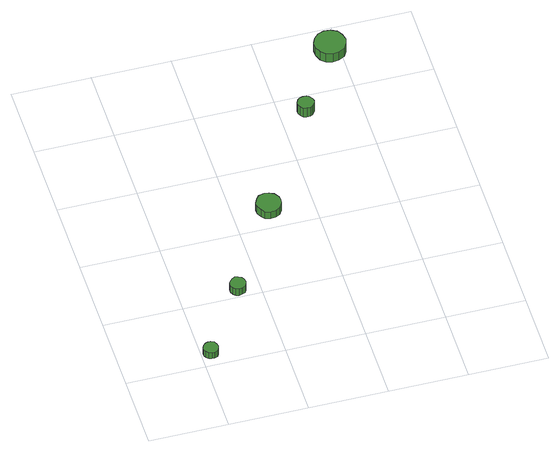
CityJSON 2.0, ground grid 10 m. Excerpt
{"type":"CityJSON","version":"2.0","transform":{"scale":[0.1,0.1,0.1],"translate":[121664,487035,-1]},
"CityObjects":{
"tree1":{"type":"SolitaryVegetationObject","attributes":{"function":"something"},"geometry":[{"type":"MultiSurface","lod":"1","boundaries":[[[0,1,2,3,4,5,6,7,8,9,10,11,12,13,14]],[[15,16,17,18,19,20,21,22,23,24,25,26,27,28,29]],[[0,29,28,1]],[[1,28,27,2]],[[2,27,26,3]],[[3,26,25,4]],[[4,25,24,5]],[[5,24,23,6]],[[6,23,22,7]],[[7,22,21,8]],[[8,21,20,9]],[[9,20,19,10]],[[10,19,18,11]],[[11,18,17,12]],[[12,17,16,13]],[[13,16,15,14]],[[14,15,29,0]]]}]},
"tree2":{"type":"SolitaryVegetationObject","attributes":{"function":"something"},"geometry":[{"type":"MultiSurface","lod":"1","boundaries":[[[30,31,32,33,34,35,36,37,38,39,40,41,42,43,44]],[[45,46,47,48,49,50,51,52,53,54,55,56,57,58,59]],[[30,59,58,31]],[[31,58,57,32]],[[32,57,56,33]],[[33,56,55,34]],[[34,55,54,35]],[[35,54,53,36]],[[36,53,52,37]],[[37,52,51,38]],[[38,51,50,39]],[[39,50,49,40]],[[40,49,48,41]],[[41,48,47,42]],[[42,47,46,43]],[[43,46,45,44]],[[44,45,59,30]]]}]},
"tree3":{"type":"SolitaryVegetationObject","attributes":{"function":"something"},"geometry":[{"type":"MultiSurface","lod":"1","boundaries":[[[60,61,62,63,64,65,66,67,68,69,70,71,72,73,74]],[[75,76,77,78,79,80,81,82,83,84,85,86,87,88,89]],[[60,89,88,61]],[[61,88,87,62]],[[62,87,86,63]],[[63,86,85,64]],[[64,85,84,65]],[[65,84,83,66]],[[66,83,82,67]],[[67,82,81,68]],[[68,81,80,69]],[[69,80,79,70]],[[70,79,78,71]],[[71,78,77,72]],[[72,77,76,73]],[[73,76,75,74]],[[74,75,89,60]]]}]},
"tree4":{"type":"SolitaryVegetationObject","attributes":{"function":"something"},"geometry":[{"type":"MultiSurface","lod":"1","boundaries":[[[90,91,92,93,94,95,96,97,98,99,100,101,102,103,104]],[[105,106,107,108,109,110,111,112,113,114,115,116,117,118,119]],[[90,119,118,91]],[[91,118,117,92]],[[92,117,116,93]],[[93,116,115,94]],[[94,115,114,95]],[[95,114,113,96]],[[96,113,112,97]],[[97,112,111,98]],[[98,111,110,99]],[[99,110,109,100]],[[100,109,108,101]],[[101,108,107,102]],[[102,107,106,103]],[[103,106,105,104]],[[104,105,119,90]]]}]},
"tree5":{"type":"SolitaryVegetationObject","attributes":{"function":"something"},"geometry":[{"type":"MultiSurface","lod":"1","boundaries":[[[120,121,122,123,124,125,126,127,128,129,130,131,132,133,134]],[[135,136,137,138,139,140,141,142,143,144,145,146,147,148,149]],[[120,149,148,121]],[[121,148,147,122]],[[122,147,146,123]],[[123,146,145,124]],[[124,145,144,125]],[[125,144,143,126]],[[126,143,142,127]],[[127,142,141,128]],[[128,141,140,129]],[[129,140,139,130]],[[130,139,138,131]],[[131,138,137,132]],[[132,137,136,133]],[[133,136,135,134]],[[134,135,149,120]]]}]},
"tree6":{"type":"SolitaryVegetationObject","attributes":{"function":"something"}}
},
"vertices":[
[21,19,16],[20,23,16],[18,27,16],[14,29,16],[10,29,16],[7,28,16],[4,25,16],[2,21,16],[2,17,16],[4,14,16],[7,11,16],[10,10,16],[14,10,16],[18,12,16],[20,15,16],[20,15,6],[18,12,6],[14,10,6],[10,10,6],[7,11,6],[4,14,6],[2,17,6],[2,21,6],[4,25,6],[7,28,6],[10,29,6],[14,29,6],[18,27,6],[20,23,6],[21,19,6],
[82,112,17],[81,117,17],[79,120,17],[75,122,17],[71,123,17],[67,121,17],[64,118,17],[62,115,17],[62,110,17],[64,106,17],[67,103,17],[71,102,17],[75,103,17],[79,105,17],[81,108,17],[81,108,6],[79,105,6],[75,103,6],[71,102,6],[67,103,6],[64,106,6],[62,110,6],[62,115,6],[64,118,6],[67,121,6],[71,123,6],[75,122,6],[79,120,6],[81,117,6],[82,112,6],
[160,231,17],[159,237,17],[155,243,17],[149,246,17],[143,247,17],[136,245,17],[132,240,17],[129,234,17],[129,228,17],[132,222,17],[136,217,17],[143,215,17],[149,216,17],[155,219,17],[159,225,17],[159,225,5],[155,219,5],[149,216,5],[143,215,5],[136,217,5],[132,222,5],[129,228,5],[129,234,5],[132,240,5],[136,245,5],[143,247,5],[149,246,5],[155,243,5],[159,237,5],[160,231,5],
[243,376,20],[242,380,20],[239,384,20],[236,386,20],[231,386,20],[227,385,20],[224,382,20],[222,378,20],[222,374,20],[224,370,20],[227,367,20],[231,366,20],[236,366,20],[239,368,20],[242,372,20],[242,372,5],[239,368,5],[236,366,5],[231,366,5],[227,367,5],[224,370,5],[222,374,5],[222,378,5],[224,382,5],[227,385,5],[231,386,5],[236,386,5],[239,384,5],[242,380,5],[243,376,5],
[308,465,19],[306,473,19],[302,480,19],[294,484,19],[286,485,19],[278,482,19],[272,476,19],[269,469,19],[269,461,19],[272,453,19],[278,447,19],[286,445,19],[294,446,19],[302,450,19],[306,457,19],[306,457,5],[302,450,5],[294,446,5],[286,445,5],[278,447,5],[272,453,5],[269,461,5],[269,469,5],[272,476,5],[278,482,5],[286,485,5],[294,484,5],[302,480,5],[306,473,5],[308,465,5]
]}
